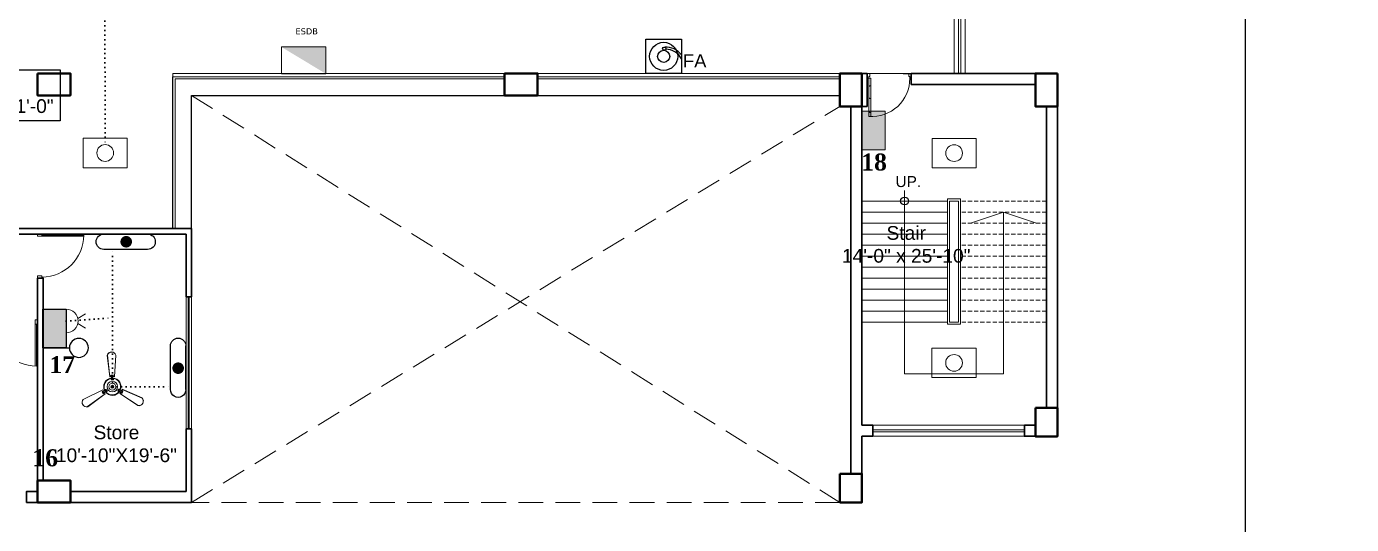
# Model space of a CAD drawing. Header units: inches. Extents: x -12 to 20935469, y -1604 to 24729220.
# Drawn here: x 20825129 to 20826335, y 24647416 to 24647869 of the extents above; entities that cross this region are included whole.
import ezdxf

# ---------------------------------------------------------------- set-up
doc = ezdxf.new("R2010")
doc.units = ezdxf.units.IN
doc.header["$LTSCALE"] = 0.03
doc.header["$MEASUREMENT"] = 0
doc.header["$PDMODE"] = 32
doc.header["$PDSIZE"] = 15
for name, pattern in [('ACAD_ISO02W100', [15, 12, -3]), ('DASHED2', [0.375, 0.25, -0.125]), ('DOT', [0.25, 0, -0.25])]:
    doc.linetypes.add(name, pattern=pattern)
for name, color, linetype, lineweight in [('0-elect.fixture-3 fan', 200, 'Continuous', 20), ('2', 7, 'Continuous', 9), ('CL BOX', 90, 'ACAD_ISO02W100', 0), ('column', 1, 'Continuous', 40), ('Dimiention', 75, 'Continuous', 18), ('Door', 7, 'Continuous', 18), ('Dot', 253, 'Continuous', 0), ('E-CF', 4, 'Continuous', 30), ('Gas', 21, 'Continuous', 5), ('line', 7, 'Continuous', 9), ('Main Wall', 7, 'Continuous', 30), ('RAIL', 23, 'Continuous', 13), ('STAIR', 46, 'Continuous', 15), ('TU TEXT', 251, 'Continuous', 13), ('wind.', 150, 'Continuous', 20)]:
    doc.layers.add(name, color=color, linetype=linetype, lineweight=lineweight)
for name, color, linetype in [('fire alarm', 10, 'Continuous'), ('H', 154, 'Continuous'), ('QP TEX', 7, 'Continuous'), ('SB TEXT', 215, 'DOT'), ('TEXT', 7, 'Continuous'), ('w', 188, 'DOT')]:
    doc.layers.add(name, color=color, linetype=linetype)
doc.styles.add('2', font='swisscl.ttf')
doc.styles.add('RomanS', font='arial.ttf', dxfattribs={"height": 12})
doc.styles.get("Standard").update_dxf_attribs({"font": 'timesbd.ttf'})
doc.dimstyles.new('arch grid', dxfattribs={"dimtxt": 250, "dimasz": 100, "dimexe": 10, "dimexo": 10, "dimgap": 0.09, "dimtad": 0, "dimdec": 0, "dimzin": 0, "dimdsep": 46, "dimtxsty": 'Standard', "dimblk": 'DOT', "dimcen": 50, "dimdle": 50, "dimclrd": 256, "dimclre": 256, "dimadec": 0, "dimazin": 0, "dimtfac": 1, "dimtdec": 0, "dimtofl": 0, "dimtmove": 0, "dimatfit": 3, "dimldrblk": 'DOT', "dimfxl": 200, "dimfxlon": 1, "dimtolj": 1, "dimtzin": 0, "dimlwd": -1, "dimlwe": -1, "dimarcsym": 1})

# ---------------------------------------------------------------- blocks, each defined once
blk = doc.blocks.new('Door_45')
at = {"layer": 'Door'}
for p, q in [((1.5, 5), (1.5, 44)), ((3.5, 44), (3.5, 5)), ((1.5, 40), (2.2, 40)), ((2.2, 40), (2.2, 39.5)), ((2.2, 39.5), (2.7, 39.5)), ((2.7, 39.5), (2.7, 40)), ((2.7, 40), (3.5, 40)), ((1.5, 25.8), (2.2, 25.8)), ((2.2, 25.8), (2.2, 25.3)), ((2.2, 25.3), (2.7, 25.3)), ((2.7, 25.8), (3.5, 25.8)), ((2.7, 25.3), (2.7, 25.8)), ((0, 0), (0, 5)), ((0, 5), (1.5, 5)), ((1.5, 12.6), (2.2, 12.6)), ((3.5, 5), (1.5, 5)), ((1.5, 5), (1.5, 3)), ((1.5, 3), (2.5, 3)), ((2.2, 12.6), (2.2, 13.1)), ((2.2, 13.1), (2.7, 13.1)), ((2.5, 3), (2.5, 0)), ((2.7, 13.1), (2.7, 12.6)), ((2.7, 12.6), (3.5, 12.6)), ((42.5, 3), (42.5, 0)), ((43.5, 3), (42.5, 3)), ((45, 5), (43.5, 5)), ((43.5, 5), (43.5, 3)), ((45, 0), (45, 5)), ((2.5, 0), (0, 0)), ((42.5, 0), (45, 0))]:
    blk.add_line(p, q, dxfattribs=at)
blk.add_arc((4.7, 5.3), 38.8, 359.6233, 94.6685, dxfattribs=at)
blk = doc.blocks.new('$D40')
at = {"layer": 'Door'}
for p, q in [((1, 4), (1, 42)), ((2, 0), (2, 42)), ((1, 5), (0, 5)), ((2, 0), (0, 0)), ((2, 4), (1, 4)), ((39, 4), (38, 4)), ((38, 4), (38, 0)), ((40, 0), (38, 0)), ((40, 5), (39, 5)), ((39, 5), (39, 4))]:
    blk.add_line(p, q, dxfattribs=at)
blk.add_arc((1, 4), 38, 0, 90, dxfattribs=at)
blk = doc.blocks.new('GGGFGFG')
at = {"layer": 'line', "color": 4, "ltscale": 50}
for p, q in [((7356688.2, 3293208.1), (7357003, 3293208.1)), ((7356688.2, 3292998.4), (7356688.2, 3293208.1)), ((7357003, 3293208.1), (7357003, 3292998.4)), ((7357003, 3292998.4), (7356688.2, 3292998.4))]:
    blk.add_line(p, q, dxfattribs=at)
blk.add_circle((7356845.6, 3293103.2), 59.6, dxfattribs=at)
blk = doc.blocks.new('JUJUJUKIII')
at = {"layer": 'H', "ltscale": 50, "true_color": 0x999999, "transparency": 33554556}
h = blk.add_hatch(color=253, dxfattribs=at)
h.dxf.hatch_style = 1
h.paths.add_polyline_path([(7363220, 3291034), (7363426, 3291034), (7363426, 3291377), (7363220, 3291377)])
at = {"layer": 'Dimiention', "color": 4, "ltscale": 50}
blk.add_lwpolyline([(7363220, 3291034), (7363426, 3291034), (7363426, 3291377), (7363220, 3291377)], close=True, dxfattribs=at)
blk = doc.blocks.new('E-CF')
at = {"layer": '0-elect.fixture-3 fan', "color": 230, "linetype": 'ByBlock', "lineweight": 13, "ltscale": 5}
for p, q in [((-1.45, 6.53), (-2.38, 20.87)), ((-1.35, 6.55), (-2.29, 20.85)), ((3.24, 20.73), (1.65, 6.48)), ((3.34, 20.73), (1.74, 6.45)), ((-19.63, -7.46), (-6.46, -1.71)), ((-19.57, -7.54), (-6.43, -1.8)), ((-4.99, -4.44), (-16.92, -12.4)), ((-4.93, -4.51), (-16.88, -12.49)), ((16.28, -13.26), (4.71, -4.73)), ((16.32, -13.17), (4.78, -4.66)), ((6.34, -2.1), (19.2, -8.44)), ((6.37, -2.01), (19.25, -8.36))]:
    blk.add_line(p, q, dxfattribs=at)
at = {"layer": '0-elect.fixture-3 fan', "color": 232, "linetype": 'ByBlock', "lineweight": 13, "ltscale": 5}
for p, q in [((-0.35, 5.43), (-0.66, 4.81)), ((-0.33, 6.68), (-0.62, 7.28)), ((-0.35, 4.97), (-0.22, 4.72)), ((-0.29, 7.46), (-0.15, 7.2)), ((-0.02, 6.87), (0.23, 7.01)), ((0.04, 5.2), (0.29, 5.33)), ((0.42, 4.9), (0.56, 4.65)), ((0.48, 7.43), (0.62, 7.18)), ((0.6, 5.41), (0.87, 4.78)), ((0.63, 6.66), (0.96, 7.25)), ((-6.08, -2.77), (-6.75, -2.79)), ((-6.68, -3.29), (-6.53, -3.05)), ((-6.31, -3.97), (-6.16, -3.73)), ((-5.94, -3.44), (-6.18, -3.29)), ((-5.62, -3.61), (-6, -4.17)), ((-4.99, -2.18), (-4.57, -1.62)), ((-4.52, -2.55), (-4.76, -2.41)), ((-4.53, -3.01), (-3.84, -2.97)), ((-4.46, -2.08), (-4.31, -1.83)), ((-4.13, -2.78), (-3.98, -2.54)), ((4.38, -3.22), (3.69, -3.14)), ((4.03, -2.81), (3.74, -2.8)), ((4.47, -2.17), (4.18, -2.17)), ((4.47, -2.63), (4.47, -2.91)), ((4.87, -2.41), (4.49, -1.83)), ((5.44, -3.87), (5.79, -4.45)), ((6.19, -4.13), (5.9, -4.12)), ((5.94, -3.05), (6.61, -3.1)), ((5.95, -3.42), (5.94, -3.7)), ((6.6, -3.47), (6.31, -3.46))]:
    blk.add_line(p, q, dxfattribs=at)
at = {"layer": '0-elect.fixture-3 fan', "color": 5, "lineweight": 13}
blk.add_line((0, 0), (0, 0), dxfattribs=at)
at = {"layer": '0-elect.fixture-3 fan', "color": 230, "linetype": 'ByBlock', "lineweight": 13, "ltscale": 5, "extrusion": (0, 0, -1)}
for centre, major_axis, start_param, end_param in [((0.46, 19.91), (-2.12, 2.12), 5.823867, 8.359631), ((0.46, 19.91), (-2.05, 2.05), 5.830329, 8.353169), ((0, 0), (-4.05, 4.05), 5.068563, 7.021343), ((0, 0), (-3.85, 3.85), 5.085186, 7.003917), ((0, 0), (4.72, 4.72), -1.003222, -0.833722), ((0, 0), (-4.05, 4.05), 0.879773, 2.832553), ((0, 0), (-3.85, 3.85), 0.896396, 2.815126), ((0, 0), (4.72, 4.72), -0.690743, -0.521244), ((-17.47, -9.55), (-2.12, 2.12), 3.729471, 6.265236), ((-17.47, -9.55), (-2.05, 2.05), 3.735934, 6.258773), ((0, 0), (-4.72, 4.72), 5.068843, 5.238343), ((0, 0), (4.72, 4.72), 3.185569, 3.355068), ((0, 0), (4.05, 4.05), 1.403372, 3.356151), ((0, 0), (-3.85, 3.85), 2.990791, 4.909522), ((0, 0), (4.72, 4.72), 1.403652, 1.573151), ((0, 0), (-4.72, 4.72), 2.66197, 2.831469), ((17, -10.35), (-2.12, 2.12), 1.635076, 4.170841), ((17, -10.35), (2.05, 2.05), 0.070743, 2.593582)]:
    blk.add_ellipse(centre, major_axis=major_axis, ratio=1, start_param=start_param, end_param=end_param, dxfattribs=at)
at = {"layer": '0-elect.fixture-3 fan', "linetype": 'ByBlock', "lineweight": 13, "ltscale": 5, "extrusion": (0, 0, -1)}
blk.add_ellipse((0.01, 0.03), major_axis=(-2.47, 2.47), ratio=1, start_param=5.497787, end_param=11.780972, dxfattribs=at)
at = {"layer": '0-elect.fixture-3 fan', "color": 200, "linetype": 'ByBlock', "lineweight": 13, "ltscale": 5, "extrusion": (0, 0, -1)}
blk.add_ellipse((0, 0), major_axis=(-1.61, 1.61), ratio=1, start_param=5.497787, end_param=11.780972, dxfattribs=at)
at = {"layer": '0-elect.fixture-3 fan', "color": 190, "linetype": 'ByBlock', "lineweight": 13, "ltscale": 5, "extrusion": (0, 0, -1)}
for major_axis, start_param, end_param in [((0.666, 0.666), 3.926991, 10.210176), ((-0.461, 0.461), 5.497787, 11.780972)]:
    blk.add_ellipse((0, 0), major_axis=major_axis, ratio=1, start_param=start_param, end_param=end_param, dxfattribs=at)
at = {"layer": '0-elect.fixture-3 fan', "color": 232, "linetype": 'ByBlock', "lineweight": 13, "ltscale": 5, "extrusion": (0, 0, -1)}
for centre, major_axis, start_param, end_param in [((-0.44, 4.71), (0.169, 0.169), 2.26283, 4.381754), ((-0.41, 7.39), (-0.169, 0.169), 5.038692, 7.013305), ((-0.28, 4.84), (0.101, 0.101), 3.926991, 10.210176), ((0, 0), (5.4, 5.4), -0.840677, -0.683789), ((0, 0), (3.17, 3.17), -0.878763, -0.645703), ((-0.22, 7.33), (0.101, 0.101), 3.926991, 10.210176), ((-2.18, 6.1), (-1.37, 1.37), 2.052913, 2.705807), ((0.11, 6.94), (0.101, 0.101), 3.926991, 10.210176), ((0.17, 5.27), (0.101, 0.101), 3.926991, 10.210176), ((0.49, 4.78), (0.101, 0.101), 3.926991, 10.210176), ((0.55, 7.31), (0.101, 0.101), 3.926991, 10.210176), ((2.58, 5.99), (1.46, 1.46), 3.643048, 4.257264), ((0.66, 4.68), (0.169, 0.169), 0.376965, 2.49589), ((0.75, 7.36), (-0.169, 0.169), 0.887007, 2.86162), ((-6.75, -3.02), (0.169, 0.169), 3.505001, 5.479614), ((0, 0), (-5.4, 5.4), 4.91891, 5.075797), ((-6.6, -3.17), (0.101, 0.101), 3.926991, 10.210176), ((-6.19, -4.04), (0.169, 0.169), 1.373501, 3.348114), ((-6.24, -3.85), (0.101, 0.101), 3.926991, 10.210176), ((-6.06, -3.36), (0.101, 0.101), 3.926991, 10.210176), ((-6.47, -0.75), (1.46, 1.46), 1.548653, 2.162869), ((-4.19, -4.93), (-1.37, 1.37), 6.241703, 6.894597), ((-4.64, -2.48), (-0.101, 0.101), 5.497787, 11.780972), ((-4.38, -1.76), (-0.169, 0.169), 6.136552, 8.255476), ((-4.38, -1.96), (-0.101, 0.101), 5.497787, 11.780972), ((-4.05, -2.66), (0.101, 0.101), 3.926991, 10.210176), ((0, 0), (-3.17, 3.17), 4.880824, 5.113884), ((-3.86, -2.73), (0.169, 0.169), 0.168435, 2.287359), ((3.72, -2.9), (0.169, 0.169), 2.471361, 4.590285), ((0, 0), (-3.17, 3.17), 2.786429, 3.019489), ((3.89, -2.81), (0.101, 0.101), 3.926991, 10.210176), ((4.29, -1.97), (-0.169, 0.169), 5.928021, 8.046946), ((4.33, -2.17), (0.101, 0.101), 3.926991, 10.210176), ((4.47, -2.77), (0.101, 0.101), 3.926991, 10.210176), ((3.89, -5.22), (-1.46, 1.46), 1.025054, 1.63927), ((6.36, -1.16), (1.37, 1.37), 2.576511, 3.229406), ((6, -4.32), (-0.169, 0.169), 2.981402, 4.956015), ((5.95, -3.56), (-0.101, 0.101), 5.497787, 11.780972), ((6.05, -4.13), (0.101, 0.101), 3.926991, 10.210176), ((0, 0), (-5.4, 5.4), 2.824515, 2.981402), ((6.45, -3.47), (-0.101, 0.101), 5.497787, 11.780972), ((6.6, -3.33), (-0.169, 0.169), 0.849902, 2.824515)]:
    blk.add_ellipse(centre, major_axis=major_axis, ratio=1, start_param=start_param, end_param=end_param, dxfattribs=at)
blk = doc.blocks.new('fgftrfteter')
at = {"layer": 'Dimiention', "color": 4, "ltscale": 50}
for p, q in [((4580895, 2288123), (4580808, 2288269)), ((4580989, 2288123), (4581076, 2288269)), ((4580720, 2287906), (4581164, 2287906))]:
    blk.add_line(p, q, dxfattribs=at)
blk.add_arc((4580942, 2287906), 222, 0, 180, dxfattribs=at)
blk = doc.blocks.new('2PIN')
at = {"layer": 'H', "true_color": 0x000000, "transparency": 33554567}
h = blk.add_hatch(color=18, dxfattribs=at)
h.dxf.hatch_style = 1
h.paths.add_polyline_path([(20823027, 24658981.2), (20822972.3, 24658981.2), (20822972.3, 24658948.3), (20823027, 24658948.3)])
blk.add_lwpolyline([(20822972.3, 24658981.2), (20823027, 24658981.2), (20823027, 24658948.3), (20822972.3, 24658948.3)], close=True)
at = {"layer": '2', "color": 6, "lineweight": 25, "transparency": 33554648, "xscale": 0.07559514081214198, "yscale": 0.07559514081214198, "zscale": 0.07559514081214198}
blk.add_blockref('fgftrfteter', (20476692.1, 24486026.6), dxfattribs=at)
blk = doc.blocks.new('bulb')
at = {"layer": 'line', "color": 4, "lineweight": 25, "ltscale": 50}
for p, q in [((20823168.7, 24658803.9), (20823168.7, 24658777.6)), ((20823168.7, 24658790.8), (20823209.9, 24658790.8))]:
    blk.add_line(p, q, dxfattribs=at)
blk.add_circle((20823224.6, 24658790.8), 14.7, dxfattribs=at)
blk = doc.blocks.new('FDDF')
at = {"layer": 'line', "color": 6, "linetype": 'Continuous', "lineweight": 25, "ltscale": 50}
for p, q in [((7351583, 3307777), (7351583, 3307352)), ((7351732, 3307777), (7351732, 3307352))]:
    blk.add_line(p, q, dxfattribs=at)
at = {"layer": 'line', "color": 6, "linetype": 'Continuous', "lineweight": 40, "ltscale": 50, "const_width": 56.1}
blk.add_lwpolyline([(7351657, 3307597, 1), (7351657, 3307541, 1)], format="xyb", close=True, dxfattribs=at)
at = {"layer": 'line', "color": 6, "linetype": 'Continuous', "lineweight": 25, "ltscale": 50}
for centre, start, end in [((7351657, 3307777), 0, 180), ((7351657, 3307352), 180, 0)]:
    blk.add_arc(centre, 74.8, start, end, dxfattribs=at)
blk = doc.blocks.new('fire alrm')
at = {"layer": 'fire alarm'}
blk.add_lwpolyline([(20824372.4, 24663295), (20824404.8, 24663295), (20824404.8, 24663264), (20824372.4, 24663264)], close=True, dxfattribs=at)
at = {"layer": 'fire alarm', "ltscale": 50}
for radius in [12.8, 5.49]:
    blk.add_circle((20824388.6, 24663279.5), radius, dxfattribs=at)
at = {"layer": 'fire alarm'}
blk.add_circle((20824389.1, 24663286.5), 1.46, dxfattribs=at)
for centre, radius, start, end in [((20824390.4, 24663269.6), 18.3, 38.0837, 92.1028), ((20824390.4, 24663269.9), 16.1, 26.6159, 89.7)]:
    blk.add_arc(centre, radius, start, end, dxfattribs=at)
at = {"insert": (20824406.1, 24663281.4), "char_height": 12, "attachment_point": 1, "style": 'RomanS'}
blk.add_mtext_dynamic_manual_height_columns('FA', width=21.67, gutter_width=60, heights=[0], dxfattribs=at)
blk = doc.blocks.new('_Oblique')
at = {"color": 0, "linetype": 'ByBlock', "lineweight": -2}
blk.add_line((-0.5, -0.5), (0.5, 0.5), dxfattribs=at)
blk = doc.blocks.new('*D363')
at = {"ltscale": 50, "transparency": 16777216}
for p, q in [((3479.2, 24649574.1), (3479.2, 24649400.8)), ((3479.4, 24649524.1), (3469.2, 24649524.1)), ((3479.4, 24649400.8), (3469.2, 24649400.8)), ((3479.2, 24649400.8), (3479.2, 8350.7))]:
    blk.add_line(p, q, dxfattribs=at)
at = {"layer": 'Defpoints', "color": 0, "ltscale": 50, "transparency": 16777216}
for p in [(20846678.2, 24649524.1), (3479.2, 24649400.8), (20846678.2, 24649400.8)]:
    blk.add_point(p, dxfattribs=at)
at = {"ltscale": 50, "transparency": 16777216, "xscale": 100, "yscale": 100, "zscale": 100}
for p, rotation in [((3479.2, 24649524.1), 90), ((3479.2, 24649400.8), 270)]:
    blk.add_blockref('_Oblique', p, dxfattribs=dict(at, rotation=rotation))
at = {"color": 0, "ltscale": 50, "transparency": 16777216, "insert": (3479.2, 3397.6), "char_height": 250, "attachment_point": 5, "rotation": 90}
blk.add_mtext('\\A1;{\\H8.57143x;300mm}', dxfattribs=at)
blk = doc.blocks.new('_Dot')
at = {"color": 0, "linetype": 'ByBlock', "lineweight": -2}
blk.add_line((-0.5, 0), (-1, 0), dxfattribs=at)
at = {"color": 0, "linetype": 'ByBlock', "const_width": 0.5}
blk.add_lwpolyline([(-0.25, 0, 1), (0.25, 0, 1)], format="xyb", close=True, dxfattribs=at)
blk = doc.blocks.new('U7TYT')
at = {"layer": 'Dimiention', "ltscale": 50, "transparency": 33554590}
h = blk.add_hatch(color=253, dxfattribs=at)
h.dxf.hatch_style = 1
h.paths.add_polyline_path([(7347319, 3290480), (7346977, 3290274), (7347319, 3290274)])
at = {"layer": 'Dimiention', "color": 4, "ltscale": 50}
blk.add_lwpolyline([(7347319, 3290274), (7347319, 3290480), (7346977, 3290480), (7346977, 3290274)], close=True, dxfattribs=at)

msp = doc.modelspace()

# ---------------------------------------------------------------- linework, layer by layer
for p, q in [((20825262.5, 24647685), (20825262.5, 24647823)), ((20825927.1, 24647826), (20826029.3, 24647826)), ((20825279.5, 24647684.9), (20825279.5, 24647806)), ((20825279.5, 24647806), (20825564.4, 24647806)), ((20825594.4, 24647806), (20825869.4, 24647806))]:
    msp.add_line(p, q)
msp.add_lwpolyline([(20825034.5, 24647829.1), (20825160, 24647829.1), (20825160, 24647782.9), (20825034.5, 24647782.9)], close=True)
msp.add_circle((20825928.3, 24647710), 3.61)
at = {"layer": 'column', "lineweight": 40, "ltscale": 20}
for points in [[(20825139.4, 24647826), (20825139.4, 24647806), (20825169.4, 24647806), (20825169.4, 24647826)], [(20825139.4, 24647826), (20825139.4, 24647806), (20825169.4, 24647806), (20825169.4, 24647826)], [(20825564.4, 24647826), (20825564.4, 24647806), (20825594.4, 24647806), (20825594.4, 24647826)], [(20825889.4, 24647826), (20825869.4, 24647826), (20825869.4, 24647796), (20825889.4, 24647796)], [(20826067.3, 24647826), (20826047.3, 24647826), (20826047.3, 24647796), (20826067.3, 24647796)], [(20826047.3, 24647522), (20826067.3, 24647522), (20826067.3, 24647496), (20826047.3, 24647496)], [(20825139.4, 24647456), (20825139.4, 24647436), (20825169.4, 24647436), (20825169.4, 24647456)], [(20825869.4, 24647462), (20825889.4, 24647462), (20825889.4, 24647436), (20825869.4, 24647436)]]:
    msp.add_lwpolyline(points, close=True, dxfattribs=at)
at = {"layer": 'Defpoints'}
msp.add_lwpolyline([(20823799.2, 24648546.8), (20826238.1, 24648546.8), (20826238.1, 24647088.2), (20823799.2, 24647088.2)], close=True, dxfattribs=at)
at = {"layer": 'Dot', "color": 0, "linetype": 'DASHED2', "lineweight": 20, "ltscale": 3000}
for p, q in [((20825279.5, 24647806), (20825869.4, 24647436)), ((20825279.5, 24647436), (20825869.4, 24647796)), ((20825869.4, 24647436), (20825279.5, 24647436))]:
    msp.add_line(p, q, dxfattribs=at)
at = {"layer": 'Gas', "color": 0, "lineweight": 5}
for points in [[(20825967.3, 24647712), (20825979.3, 24647712), (20825979.3, 24647598), (20825967.3, 24647598)], [(20825969.3, 24647710), (20825977.3, 24647710), (20825977.3, 24647600), (20825969.3, 24647600)]]:
    msp.add_lwpolyline(points, close=True, dxfattribs=at)
at = {"layer": 'Main Wall', "lineweight": 30}
for p, q in [((20825879.4, 24647826), (20825889.4, 24647826)), ((20825894.4, 24647826), (20825889.4, 24647826)), ((20825894.4, 24647796), (20825894.4, 24647826)), ((20825934.4, 24647826), (20826047.3, 24647826)), ((20825934.4, 24647826), (20825934.4, 24647816)), ((20825934.4, 24647816), (20826047.3, 24647816)), ((20825879.4, 24647462), (20825879.4, 24647796)), ((20825889.4, 24647506.1), (20825889.4, 24647796)), ((20825889.4, 24647796), (20825894.4, 24647796)), ((20826057.3, 24647796), (20826057.3, 24647522)), ((20826067.3, 24647796), (20826067.3, 24647522)), ((20824959.7, 24647684.9), (20825279.5, 24647684.9)), ((20825279.5, 24647684.9), (20825279.5, 24647623)), ((20824954.7, 24647679.9), (20825274.5, 24647679.9)), ((20825274.5, 24647679.9), (20825274.5, 24647623)), ((20825139.4, 24647639.9), (20825144.4, 24647639.9)), ((20825139.4, 24647639.9), (20825139.4, 24647456)), ((20825144.4, 24647639.9), (20825144.4, 24647456)), ((20825274.5, 24647623), (20825279.5, 24647623)), ((20825899.4, 24647506.1), (20825899.4, 24647496.1)), ((20825274.5, 24647503), (20825274.5, 24647446)), ((20825274.5, 24647503), (20825279.5, 24647503)), ((20825279.5, 24647503), (20825279.5, 24647436)), ((20825889.4, 24647462), (20825889.4, 24647496.1)), ((20825169.4, 24647446), (20825274.5, 24647446)), ((20825169.4, 24647436), (20825279.5, 24647436))]:
    msp.add_line(p, q, dxfattribs=at)
for points in [[(20825889.4, 24647506.1), (20825899.4, 24647506.1)], [(20826047.3, 24647496.1), (20826037.3, 24647496.1), (20826037.3, 24647506.1), (20826047.3, 24647506.1)], [(20825899.4, 24647496.1), (20825889.4, 24647496.1)], [(20825139.4, 24647436), (20825129.4, 24647436), (20825129.4, 24647446), (20825139.4, 24647446)]]:
    msp.add_lwpolyline(points, dxfattribs=at)
at = {"layer": 'RAIL', "lineweight": 9}
for p, q in [((20825928.3, 24647719.7), (20825928.3, 24647553)), ((20825988.3, 24647690), (20826018.3, 24647700)), ((20826018.3, 24647553), (20826018.3, 24647700)), ((20826018.3, 24647700), (20826048.3, 24647690)), ((20825889.3, 24647690), (20825967.3, 24647690)), ((20825928.3, 24647553), (20826018.3, 24647553))]:
    msp.add_line(p, q, dxfattribs=at)
at = {"layer": 'STAIR', "color": 32, "lineweight": 5}
for p, q in [((20825967.3, 24647710), (20825889.3, 24647710)), ((20825967.3, 24647700), (20825889.3, 24647700)), ((20825949.3, 24647690), (20825889.3, 24647690)), ((20825967.3, 24647680), (20825889.3, 24647680)), ((20825967.3, 24647670), (20825889.3, 24647670)), ((20825967.3, 24647660), (20825889.3, 24647660)), ((20825967.3, 24647650), (20825889.3, 24647650)), ((20825967.3, 24647640), (20825889.3, 24647640)), ((20825967.3, 24647630), (20825889.3, 24647630)), ((20825967.3, 24647620), (20825889.3, 24647620)), ((20825967.3, 24647610), (20825889.3, 24647610)), ((20825967.3, 24647600), (20825889.3, 24647600))]:
    msp.add_line(p, q, dxfattribs=at)
at = {"layer": 'STAIR', "color": 32, "linetype": 'DASHED2', "lineweight": 5, "ltscale": 500}
for p, q in [((20826057.2, 24647710), (20825979.3, 24647710)), ((20826057.2, 24647700), (20825979.3, 24647700)), ((20826057.2, 24647690), (20825979.3, 24647690)), ((20826057.2, 24647680), (20825979.3, 24647680)), ((20826057.2, 24647670), (20825979.3, 24647670)), ((20826057.2, 24647660), (20825979.3, 24647660)), ((20826057.2, 24647650), (20825979.3, 24647650)), ((20826057.2, 24647640), (20825979.3, 24647640)), ((20826057.2, 24647630), (20825979.3, 24647630)), ((20826057.2, 24647620), (20825979.3, 24647620)), ((20826057.2, 24647610), (20825979.3, 24647610)), ((20826057.2, 24647600), (20825979.3, 24647600))]:
    msp.add_line(p, q, dxfattribs=at)
at = {"layer": 'w', "linetype": 'DOT', "lineweight": 30, "ltscale": 550, "transparency": 33554661}
for p, q in [((20825200.7, 24647886.2), (20825200.9, 24647761.3)), ((20825207.5, 24647541.2), (20825207.5, 24647666)), ((20825165.5, 24647600.9), (20825207.5, 24647603.6)), ((20825207.5, 24647541.2), (20825260, 24647541.2))]:
    msp.add_line(p, q, dxfattribs=at)
at = {"layer": 'wind.', "lineweight": 5}
for p, q in [((20825973.4, 24647826), (20825973.4, 24647946.2)), ((20825977.4, 24647826), (20825977.4, 24647946.2)), ((20825979.4, 24647826), (20825979.4, 24647946.2)), ((20825983.4, 24647826), (20825983.4, 24647946.2)), ((20825262.5, 24647823), (20825564.4, 24647823)), ((20825264.5, 24647821), (20825564.4, 24647821)), ((20825264.5, 24647684.9), (20825264.5, 24647821)), ((20825594.4, 24647823), (20825869.4, 24647823)), ((20825594.4, 24647821), (20825869.4, 24647821)), ((20825274.5, 24647623), (20825274.5, 24647503)), ((20825276.5, 24647623), (20825276.5, 24647503)), ((20825277.5, 24647623), (20825277.5, 24647503)), ((20825279.5, 24647623), (20825279.5, 24647503)), ((20826037.3, 24647506.1), (20825899.4, 24647506.1)), ((20826037.3, 24647502.1), (20825899.4, 24647502.1)), ((20826037.3, 24647500.1), (20825899.4, 24647500.1)), ((20826037.3, 24647496.1), (20825899.4, 24647496.1))]:
    msp.add_line(p, q, dxfattribs=at)
msp.add_lwpolyline([(20824137.9, 24647826), (20824137.9, 24647946.3), (20824959.7, 24647946), (20824959.7, 24648260.9), (20825139.4, 24648261.1), (20825139.4, 24647946), (20825973.3, 24647946), (20825973.3, 24647826), (20825262.5, 24647826), (20825262.5, 24647684.9), (20824959.7, 24647684.9), (20824959.7, 24647826)], close=True, dxfattribs=at)

# ---------------------------------------------------------------- block references
for name, p, xscale, yscale, zscale, rotation in [('2PIN', (4970657.4, 38036662.4), 0.6429687876420657, 0.6429687876420657, 0.6429687876420657, 269.998086622989), ('bulb', (8669580.6, 39043167), -0.5837749611745885, 0.5837749611745885, 0.5837749611745884, 179.9980868026808)]:
    msp.add_blockref(name, p, dxfattribs=dict(xscale=xscale, yscale=yscale, zscale=zscale, rotation=rotation))
at = {"layer": 'CL BOX', "color": 5, "transparency": 33554457, "xscale": -0.127552882082143, "yscale": 0.127552882082143, "zscale": 0.127552882082143, "rotation": 359.9998993550784}
msp.add_blockref('GGGFGFG', (21763587.1, 24227707.2), dxfattribs=at)
at = {"layer": 'CL BOX', "color": 5, "xscale": -0.127552882082143, "yscale": 0.127552882082143, "zscale": 0.127552882082143, "rotation": 359.9998993550784}
for p in [(21764359.5, 24227707.1), (21764359.4, 24227516.4)]:
    msp.add_blockref('GGGFGFG', p, dxfattribs=at)
at = {"layer": 'Door', "color": 250, "ltscale": 20, "xscale": -0.8888888888759539, "yscale": 0.8888888888759539, "zscale": 0.8888888888759539, "rotation": 180}
msp.add_blockref('Door_45', (20825894.4, 24647826), dxfattribs=at)
at = {"layer": 'Door'}
for p, rotation in [((20825139.4, 24647679.9), 270), ((20825139.4, 24647602), 180)]:
    msp.add_blockref('$D40', p, dxfattribs=dict(at, rotation=rotation))
at = {"layer": 'E-CF', "xscale": -1.378879578969062, "yscale": 1.378879578969062, "zscale": 1.378879578969062}
msp.add_blockref('E-CF', (20825207.5, 24647541.2), dxfattribs=at)
at = {"layer": 'line', "color": 5}
for name, p, xscale, yscale, zscale, rotation in [('U7TYT', (19954474.1, 25037889.8), -0.1185378862922786, 0.1185378862922786, 0.1185378862922786, 179.9988390966592), ('FDDF', (20515311.9, 23958847.2), -0.09369666655797602, 0.09369666655797602, 0.09369666655797602, 269.9999999764214), ('FDDF', (20136441.6, 24957466.2), -0.09369666655797602, 0.09369666655797602, 0.09369666655797602, 179.9999999896241)]:
    msp.add_blockref(name, p, dxfattribs=dict(at, xscale=xscale, yscale=yscale, zscale=zscale, rotation=rotation))
at = {"layer": 'line', "color": 5, "xscale": -0.1026830631760966, "yscale": 0.1026830631760966, "zscale": 0.1026830631760966}
msp.add_blockref('JUJUJUKIII', (21581988.5, 24309823), dxfattribs=at)
at = {"layer": 'QP TEX'}
msp.add_blockref('fire alrm', (1320.5, -15438), dxfattribs=at)

# ---------------------------------------------------------------- texts
at = {"layer": 'SB TEXT', "char_height": 15.44, "width": 227.458, "attachment_point": 8, "rotation": 0}
for s, insert in [('\\A1;18', (20825900.5, 24647737.5)), ('\\A1;17', (20825161.9, 24647553.5)), ('\\A1;16', (20825146.4, 24647468.6))]:
    msp.add_mtext(s, dxfattribs=dict(at, insert=insert))
at = {"layer": 'TEXT', "color": 30, "lineweight": 5, "ltscale": 20, "attachment_point": 2, "style": '2'}
for s, width, gutter_width, insert, char_height in [('\\pxsm1,qc;{\\fArial|b0|i0|c0|p34;\\C0;Lobby\\P25\'-0" X 21\'-0" }', 146.388, 0.75, (20825099, 24647823.3), 12.476), ('{\\fArial|b0|i0|c0|p34;\\C0;UP.}', 104.76, 0.5, (20825931.7, 24647732.7), 10), ('\\pxsm1;{\\fArial|b0|i0|c0|p34;\\C0;Stair\\P14\'-0" x 25\'-10"  }', 114.807, 0.282, (20825929.8, 24647687.2), 12.476), ('{\\fArial|b0|i0|c0|p34;\\C0;Store\\P10\'-10"X19\'-6"}', 104.76, 0.5, (20825211.2, 24647505.9), 12.476)]:
    msp.add_mtext_dynamic_manual_height_columns(s, width=width, gutter_width=gutter_width, heights=[0], dxfattribs=dict(at, insert=insert, char_height=char_height))
at = {"layer": 'TU TEXT', "color": 5, "ltscale": 50, "insert": (20825374, 24647867), "char_height": 5, "attachment_point": 1}
msp.add_mtext_dynamic_manual_height_columns('{\\fVerdana|b0|i0|c0|p34;\\H1.1x;\\C256;ESDB}', width=10.038, gutter_width=0.0112, heights=[0], dxfattribs=at)

# ---------------------------------------------------------------- dimensions: what is measured, and where the dimension line sits
at = {"ltscale": 50}
dim = msp.add_linear_dim(base=(3479.2, 24649400.8), p1=(20846678.2, 24649524.1), p2=(20846678.2, 24649400.8), angle=90, text='{\\H8.57143x;300mm}', dimstyle='arch grid', override={"dimblk1": 'Oblique', "dimblk2": 'Oblique', "dimsah": 1, "dimfxl": 0.18}, dxfattribs=at)
dim.commit()
dim.dimension.update_dxf_attribs({"geometry": '*D363', "text_midpoint": (3479.2, 3397.6), "dimtype": 160})

doc.saveas('drawing.dxf')
